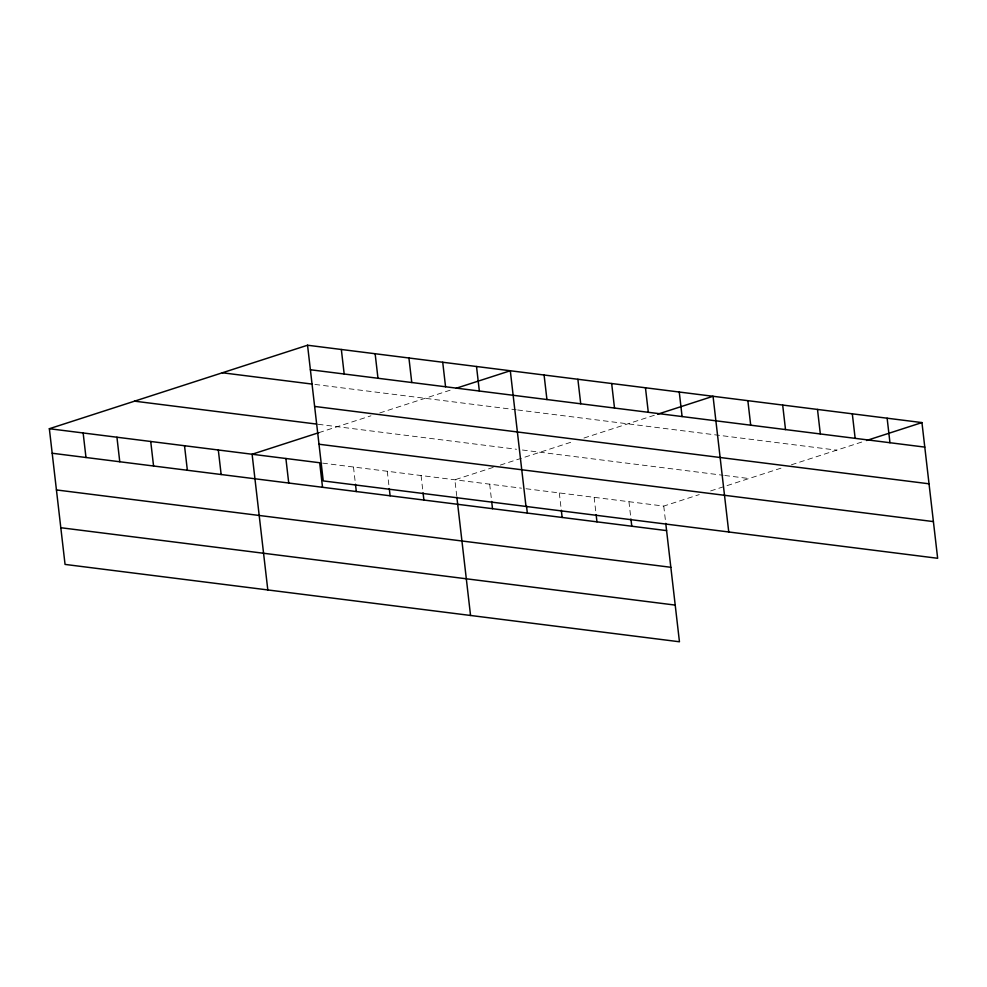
<?xml version="1.0" encoding="UTF-8"?>
<svg xmlns="http://www.w3.org/2000/svg" width="987" height="987" viewBox="0 0 987 987"><rect width="100%" height="100%" fill="white"/><g stroke="black" fill="none" stroke-linecap="round" stroke-linejoin="round"><path stroke-width="0.74" stroke-dasharray="4.93 3.7" d="M318.85 432.664L370.964 415.811M379.736 412.973L453.489 389.125M493.204 467.382L454.859 479.781L456.697 495.647M500.298 465.087L573.718 441.337M583.959 438.031L656.244 414.651M526.009 488.738L663.757 506.084L699.252 494.598M710.615 490.934L782.617 467.641M791.389 464.803L865.143 440.955M314.902 384.437L516.189 409.778M517.657 409.963L836.742 450.146M318.209 424.287L516.559 449.27M522.431 450.01L723.224 475.29M724.742 475.475L748.96 478.535M322.626 463.125L521.469 488.17M663.757 506.084L665.596 521.95M628.941 501.692L630.779 517.57M594.125 497.312L595.963 513.178M559.308 492.932L561.147 508.798M489.675 484.161L491.514 500.027M421.067 475.524L422.905 491.39M387.274 471.268L389.112 487.134M353.482 467.011L355.48 484.321"/><path stroke-width="1.48" d="M665.756 523.394L679.451 641.772L65.056 564.416L49.35 428.716L307.549 345.228L921.944 422.584L937.65 558.284L323.242 480.916L307.549 345.228M318.85 432.664L252.104 454.242L267.81 589.942M456.339 388.199L510.304 370.754L525.997 506.442M657.675 414.195L713.046 396.28L728.751 531.981M866.561 440.498L921.944 422.584M310.387 369.755L924.782 447.111M222.334 372.778L311.966 384.066M314.631 406.434L929.026 483.803M134.553 401.166L316.741 424.102M318.998 444.236L933.406 521.592M49.35 428.716L319.689 462.755L322.527 487.282M52.188 453.243L666.595 530.611M56.432 489.934L670.839 567.291M60.812 527.724L675.207 605.093M887.128 418.204L889.966 442.731M852.312 413.824L855.149 438.351M817.495 409.432L820.333 433.959M782.679 405.052L785.516 429.579M747.862 400.673L750.7 425.2M679.253 392.024L682.091 416.551M645.461 387.78L648.299 412.295M630.94 519.014L631.779 526.219M611.669 383.524L614.506 408.05M596.123 514.622L596.962 521.839M577.876 379.267L580.726 403.794M561.307 510.242L562.146 517.459M544.084 375.011L546.934 399.538M526.49 505.862L527.329 513.067M476.511 366.498L479.349 391.025M491.674 501.47L492.513 508.687M442.719 362.241L445.556 386.768M456.858 497.09L470.552 615.469M408.926 357.985L411.764 382.512M423.065 492.834L423.904 500.051M375.134 353.728L377.972 378.255M389.273 488.577L390.112 495.795M341.342 349.484L344.179 373.999M355.48 484.321L356.319 491.538M285.897 458.499L288.735 483.025M218.312 449.998L221.15 474.525M184.52 445.742L187.357 470.268M150.727 441.485L153.565 466.012M116.935 437.229L119.772 461.756M83.142 432.972L85.98 457.499"/></g></svg>
